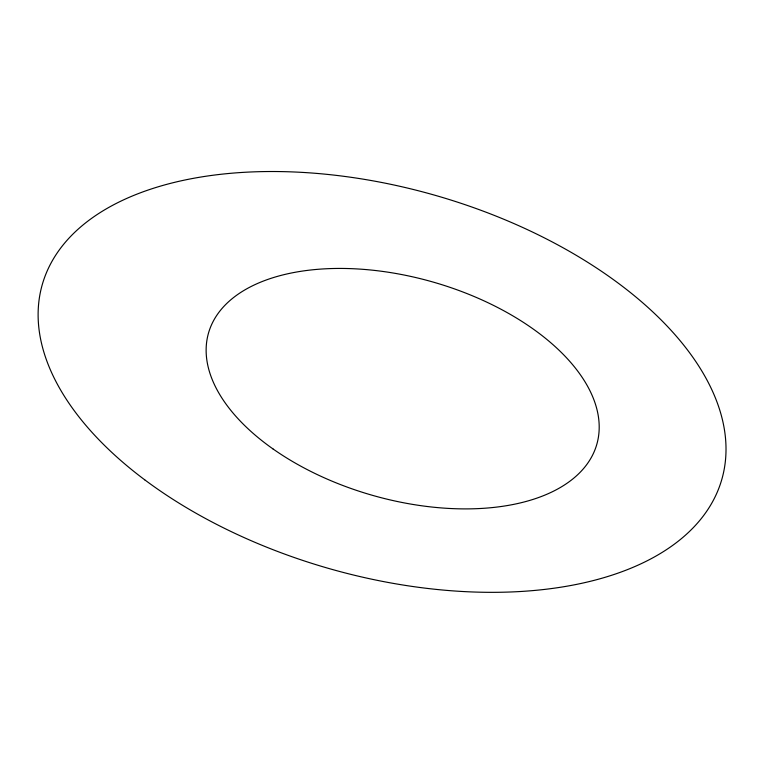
<?xml version="1.0" encoding="UTF-8"?>
<svg xmlns="http://www.w3.org/2000/svg" width="764" height="764" viewBox="0 0 764 764"><rect width="100%" height="100%" fill="white"/><g stroke="black" fill="none" stroke-linecap="round" stroke-linejoin="round"><path stroke-width="1.15" d="M144.711 479.811A353.455 194.008 16 0 0 716.212 494.509A353.455 194.008 16 0 0 285.077 171.68A353.455 194.008 16 0 0 144.711 479.811M272.901 448.86A201.973 110.866 16 0 0 595.328 448.831A201.973 110.866 16 0 0 339.665 268.431A201.973 110.866 16 0 0 272.901 448.86"/></g></svg>
